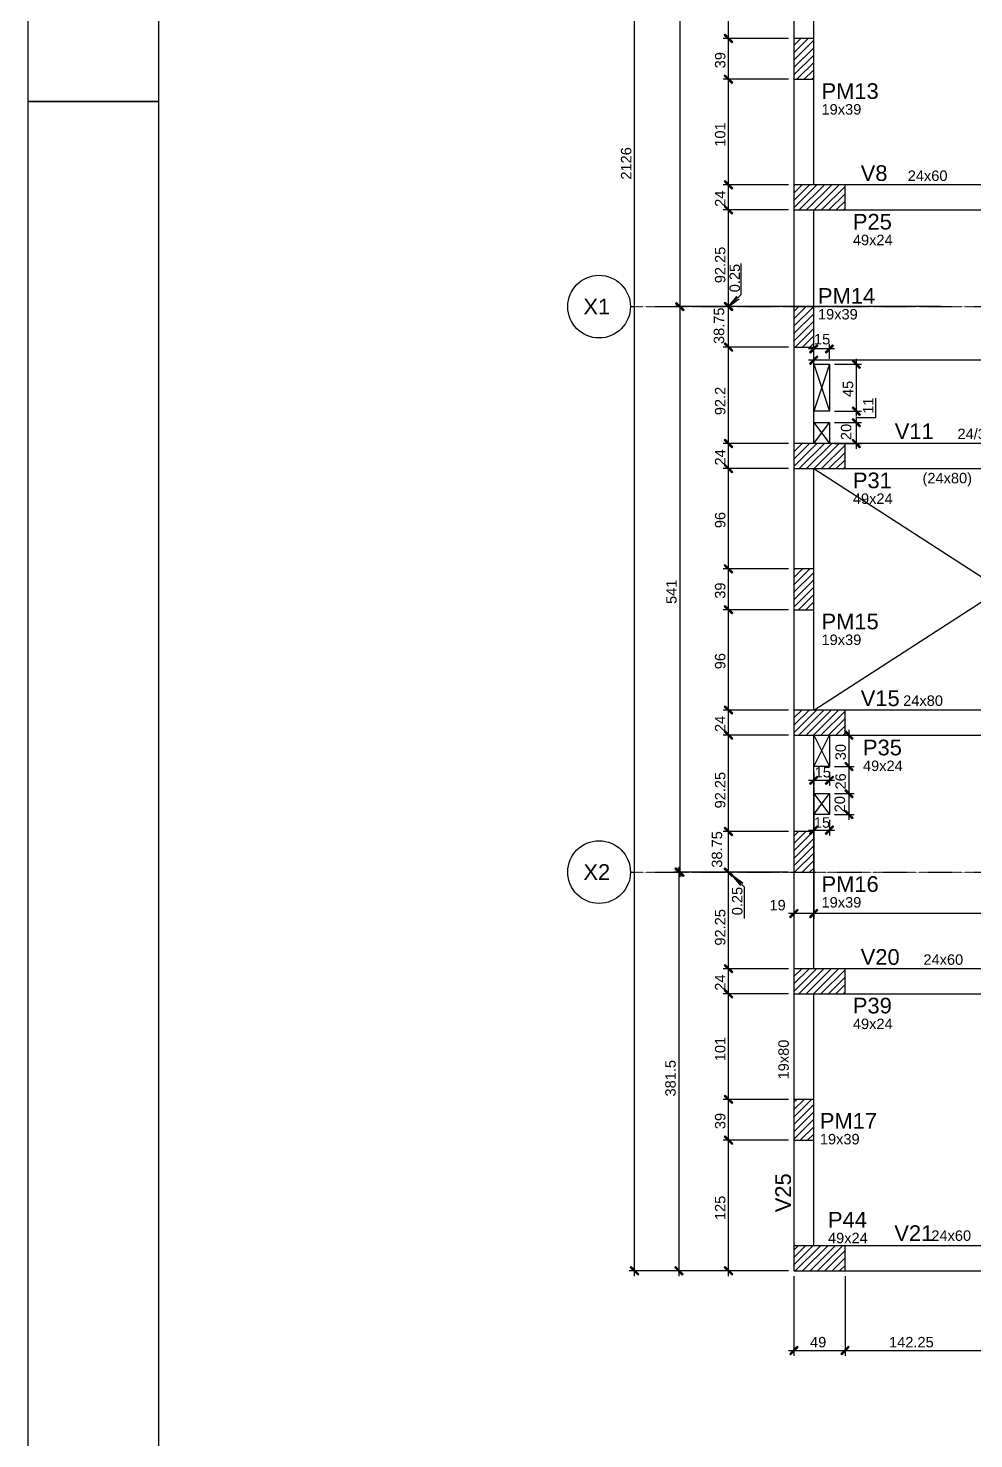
# Model space of a CAD drawing. Extents: x -1789 to 4156, y -3064 to 1391.
# Drawn here: x -1789 to -884, y -1373 to -24 of the extents above; entities that cross this region are included whole.
import ezdxf

# ---------------------------------------------------------------- set-up
doc = ezdxf.new("R2010")
doc.units = 0
doc.linetypes.add('ESTILO_TQS_0004', pattern=[1.09, 0.3, -0.15, 0.02, -0.15, 0.02, -0.15, 0.3])
for name, color, linetype in [('1', 1, 'CONTINUOUS'), ('2', 2, 'CONTINUOUS'), ('3', 3, 'CONTINUOUS'), ('4', 4, 'CONTINUOUS'), ('5', 5, 'CONTINUOUS'), ('7', 7, 'CONTINUOUS')]:
    doc.layers.add(name, color=color, linetype=linetype)
doc.styles.add('TQS_ARIAL', font='arial.ttf')

msp = doc.modelspace()

# ---------------------------------------------------------------- linework, layer by layer
at = {"layer": '1', "linetype": 'Continuous'}
for p, q in [((-1208.4617, -1217.7196), (-1208.4617, 918.2804)), ((-1165.12285, 918.2804), (-1165.12285, -295.2196)), ((-1118.50245, -38.7196), (-1118.50245, 72.2804)), ((-1060.9964, -33.7196), (-1123.50245, -33.7196)), ((-1060.9964, -33.7196), (-1123.50245, -33.7196)), ((-1118.50245, -77.7196), (-1118.50245, -28.7196)), ((-1046.4964, -53.2196), (-1046.4964, -53.2196)), ((-1060.9964, -72.7196), (-1123.50245, -72.7196)), ((-1060.9964, -72.7196), (-1123.50245, -72.7196)), ((-1118.50245, -178.7196), (-1118.50245, -67.7196)), ((-1060.9964, -173.7196), (-1123.50245, -173.7196)), ((-1060.9964, -173.7196), (-1123.50245, -173.7196)), ((-1118.50245, -202.7196), (-1118.50245, -168.7196)), ((-1031.4964, -185.7196), (-1031.4964, -185.7196)), ((-1060.9964, -197.7196), (-1123.50245, -197.7196)), ((-1060.9964, -197.7196), (-1123.50245, -197.7196)), ((-1118.50245, -294.9696), (-1118.50245, -192.7196)), ((-1060.9964, -290.2196), (-1170.12285, -290.2196)), ((-1123.50245, -290.2196), (-1170.12285, -290.2196)), ((-1165.12285, -285.2196), (-1165.12285, -836.2196)), ((-914.9645, -289.9696), (-1123.50245, -289.9696)), ((-1060.9964, -290.2196), (-1123.50245, -290.2196)), ((-1118.50245, -295.2196), (-1118.50245, -284.9696)), ((-1118.50245, -333.9696), (-1118.50245, -285.2196)), ((-1046.4964, -309.4696), (-1046.4964, -309.4696)), ((-1060.9964, -328.9696), (-1123.50245, -328.9696)), ((-1060.9964, -328.9696), (-1123.50245, -328.9696)), ((-1118.50245, -426.2196), (-1118.50245, -323.9696)), ((-1016.9964, -330.73695), (-1041.99515, -330.73695)), ((-1036.9964, -340.2197), (-1036.9964, -336.4565)), ((-1036.99515, -340.2235), (-1036.99515, -325.73695)), ((-1021.9964, -340.2197), (-1021.9964, -325.73695)), ((-673.4964, -341.4565), (-1041.9964, -341.4565)), ((-1036.9964, -345.2197), (-1021.9964, -390.2235)), ((-1021.9964, -345.2235), (-1036.9964, -390.2235)), ((-1016.9964, -345.2235), (-991.2046, -345.2235)), ((-996.2046, -340.2235), (-996.2046, -395.2235)), ((-1016.9964, -390.2235), (-991.2046, -390.2235)), ((-1036.9964, -401.2196), (-1021.9964, -421.2196)), ((-1036.9964, -421.2196), (-1021.9964, -401.2196)), ((-1016.9964, -401.2196), (-991.2046, -401.2196)), ((-996.2046, -396.2196), (-996.2046, -426.2196)), ((-1118.50245, -450.2196), (-1118.50245, -416.2196)), ((-1060.9964, -421.2196), (-1123.50245, -421.2196)), ((-1060.9964, -421.2196), (-1123.50245, -421.2196)), ((-1016.9964, -421.2196), (-991.2046, -421.2196)), ((-1060.9964, -445.2196), (-1123.50245, -445.2196)), ((-1060.9964, -445.2196), (-1123.50245, -445.2196)), ((-1118.50245, -546.2196), (-1118.50245, -440.2196)), ((-1036.9964, -676.2196), (-678.4964, -445.2196)), ((-1036.9964, -445.2196), (-678.4964, -676.2196)), ((-1031.4964, -433.2196), (-1031.4964, -433.2196)), ((-1118.50245, -585.2196), (-1118.50245, -536.2196)), ((-1060.9964, -541.2196), (-1123.50245, -541.2196)), ((-1060.9964, -541.2196), (-1123.50245, -541.2196)), ((-1046.4964, -560.7196), (-1046.4964, -560.7196)), ((-1060.9964, -580.2196), (-1123.50245, -580.2196)), ((-1060.9964, -580.2196), (-1123.50245, -580.2196)), ((-1118.50245, -681.2196), (-1118.50245, -575.2196)), ((-1118.50245, -705.2196), (-1118.50245, -671.2196)), ((-1060.9964, -676.2196), (-1123.50245, -676.2196)), ((-1060.9964, -676.2196), (-1123.50245, -676.2196)), ((-1031.4964, -688.2196), (-1031.4964, -688.2196)), ((-1060.9964, -700.2196), (-1123.50245, -700.2196)), ((-1060.9964, -700.2196), (-1123.50245, -700.2196)), ((-1118.50245, -797.4696), (-1118.50245, -695.2196)), ((-1036.9964, -730.2196), (-1021.9964, -700.2196)), ((-1036.9964, -700.2196), (-1021.9964, -730.2196)), ((-1016.9964, -700.2196), (-998.27135, -700.2196)), ((-1003.27135, -695.2196), (-1003.27135, -735.2196)), ((-1003.27135, -725.2196), (-1003.27135, -761.2148)), ((-1036.9964, -735.2196), (-1036.9964, -748.44765)), ((-1021.9964, -735.2196), (-1021.9964, -748.44765)), ((-1016.9964, -730.2196), (-998.27135, -730.2196)), ((-1016.9964, -730.2196), (-998.27135, -730.2196)), ((-1055.9964, -751.3446), (-1055.9964, -875.8628)), ((-1041.9964, -743.44765), (-1016.9964, -743.44765)), ((-1036.9964, -750.33285), (-1036.9964, -875.8628)), ((-1036.9964, -751.3446), (-1036.9964, -875.8628)), ((-1003.27135, -751.2148), (-1003.27135, -781.2148)), ((-1036.9964, -756.2148), (-1021.9964, -776.2148)), ((-1036.9964, -776.2148), (-1021.9964, -756.2148)), ((-1016.9964, -756.2148), (-998.27135, -756.2148)), ((-1016.9964, -756.2148), (-998.27135, -756.2148)), ((-1036.9964, -781.2148), (-1036.9964, -796.1807)), ((-1021.9964, -781.2148), (-1021.9964, -796.1807)), ((-1016.9964, -776.2148), (-998.27135, -776.2148)), ((-1060.9964, -792.4696), (-1123.50245, -792.4696)), ((-1060.9964, -792.4696), (-1123.50245, -792.4696)), ((-1118.50245, -836.2196), (-1118.50245, -787.4696)), ((-1041.9964, -791.1807), (-1016.9964, -791.1807)), ((-1046.4964, -811.9696), (-1046.4964, -811.9696)), ((-1122.86855, -831.2196), (-1171.04495, -831.2196)), ((-1122.86855, -831.2196), (-1170.12285, -831.2196)), ((-1166.04495, -826.2196), (-1166.04495, -1217.7196)), ((-1060.9964, -831.2196), (-1123.50245, -831.2196)), ((-1085.829, -831.2196), (-1123.50245, -831.2196)), ((-1060.9964, -831.4696), (-1123.50245, -831.4696)), ((-1085.69595, -831.4696), (-1123.50245, -831.4696)), ((-1118.50245, -836.4696), (-1118.50245, -826.2196)), ((-1118.50245, -928.7196), (-1118.50245, -826.4696)), ((-1031.9964, -870.8628), (-1060.9964, -870.8628)), ((-673.4964, -870.8628), (-1041.9964, -870.8628)), ((-1060.9964, -923.7196), (-1123.50245, -923.7196)), ((-1060.9964, -923.7196), (-1123.50245, -923.7196)), ((-1118.50245, -952.7196), (-1118.50245, -918.7196)), ((-1118.50245, -1053.7196), (-1118.50245, -942.7196)), ((-1031.4964, -935.7196), (-1031.4964, -935.7196)), ((-1060.9964, -947.7196), (-1123.50245, -947.7196)), ((-1060.9964, -947.7196), (-1123.50245, -947.7196)), ((-1060.9964, -1048.7196), (-1123.50245, -1048.7196)), ((-1060.9964, -1048.7196), (-1123.50245, -1048.7196)), ((-1118.50245, -1092.7196), (-1118.50245, -1043.7196)), ((-1046.4964, -1068.2196), (-1046.4964, -1068.2196)), ((-1060.9964, -1087.7196), (-1123.50245, -1087.7196)), ((-1060.9964, -1087.7196), (-1123.50245, -1087.7196)), ((-1118.50245, -1217.7196), (-1118.50245, -1082.7196)), ((-1031.4964, -1200.7196), (-1031.4964, -1200.7196)), ((-1060.9964, -1212.7196), (-1213.4617, -1212.7196)), ((-1167.34525, -1212.7196), (-1171.04495, -1212.7196)), ((-1060.9964, -1212.7196), (-1123.50245, -1212.7196)), ((-1055.9964, -1217.7196), (-1055.9964, -1294.0013)), ((-1006.9964, -1217.7196), (-1006.9964, -1294.0013)), ((-1006.9964, -1217.7196), (-1006.9964, -1294.0013)), ((-1060.9964, -1289.0013), (-1001.9964, -1289.0013)), ((-1011.9964, -1289.0013), (-859.7464, -1289.0013))]:
    msp.add_line(p, q, dxfattribs=at)
for points in [[(2306.3209, -3063.9885), (1381.3209, -3063.9885), (1381.3209, -3013.9885), (1381.3209, -3063.9885), (456.3209, -3063.9885), (456.3209, -3013.9885), (456.3209, -3063.9885), (-468.6791, -3063.9885), (-468.6791, -3013.9885), (-468.6791, -3063.9885), (-738.6791, -3063.9885), (-738.6791, -3013.9885), (-738.6791, -3063.9885), (-1788.6791, -3063.9885), (-1788.6791, -1578.9885), (-1663.6791, -1578.9885), (-1788.6791, -1578.9885), (-1788.6791, -93.9885), (-1663.6791, -93.9885), (-1788.6791, -93.9885), (-1788.6791, 1391.0115)], [(-1114.5244, -36.81375), (-1121.6697, -29.66845), (-1122.55355, -30.55235), (-1115.4083, -37.69765), (-1114.5244, -36.81375)], [(-1114.5244, -36.81375), (-1121.6697, -29.66845), (-1122.55355, -30.55235), (-1115.4083, -37.69765), (-1114.5244, -36.81375)], [(-1114.5244, -75.81375), (-1121.6697, -68.66845), (-1122.55355, -69.55235), (-1115.4083, -76.69765), (-1114.5244, -75.81375)], [(-1114.5244, -75.81375), (-1121.6697, -68.66845), (-1122.55355, -69.55235), (-1115.4083, -76.69765), (-1114.5244, -75.81375)], [(-1114.5244, -176.81375), (-1121.6697, -169.66845), (-1122.55355, -170.55235), (-1115.4083, -177.69765), (-1114.5244, -176.81375)], [(-1114.5244, -176.81375), (-1121.6697, -169.66845), (-1122.55355, -170.55235), (-1115.4083, -177.69765), (-1114.5244, -176.81375)], [(-1114.5244, -200.81375), (-1121.6697, -193.66845), (-1122.55355, -194.55235), (-1115.4083, -201.69765), (-1114.5244, -200.81375)], [(-1114.5244, -200.81375), (-1121.6697, -193.66845), (-1122.55355, -194.55235), (-1115.4083, -201.69765), (-1114.5244, -200.81375)], [(-1169.10085, -287.12545), (-1161.9556, -294.27075), (-1161.0717, -293.38685), (-1168.217, -286.24155), (-1169.10085, -287.12545)], [(-1169.10085, -287.12545), (-1161.9556, -294.27075), (-1161.0717, -293.38685), (-1168.217, -286.24155), (-1169.10085, -287.12545)], [(-1114.5244, -293.06375), (-1121.6697, -285.91845), (-1122.55355, -286.80235), (-1115.4083, -293.94765), (-1114.5244, -293.06375)], [(-1114.5244, -293.06375), (-1121.6697, -285.91845), (-1122.55355, -286.80235), (-1115.4083, -293.94765), (-1114.5244, -293.06375)], [(-1114.5244, -293.31375), (-1121.6697, -286.16845), (-1122.55355, -287.05235), (-1115.4083, -294.19765), (-1114.5244, -293.31375)], [(-1114.5244, -293.31375), (-1121.6697, -286.16845), (-1122.55355, -287.05235), (-1115.4083, -294.19765), (-1114.5244, -293.31375)], [(-1114.5244, -332.06375), (-1121.6697, -324.91845), (-1122.55355, -325.80235), (-1115.4083, -332.94765), (-1114.5244, -332.06375)], [(-1114.5244, -332.06375), (-1121.6697, -324.91845), (-1122.55355, -325.80235), (-1115.4083, -332.94765), (-1114.5244, -332.06375)], [(-1033.901, -326.7589), (-1041.04625, -333.9042), (-1040.1624, -334.7881), (-1033.0171, -327.6428), (-1033.901, -326.7589)], [(-1018.90225, -326.7589), (-1026.04755, -333.9042), (-1025.16365, -334.7881), (-1018.01835, -327.6428), (-1018.90225, -326.7589)], [(-1033.90225, -337.4785), (-1041.04755, -344.62375), (-1040.16365, -345.50765), (-1033.01835, -338.3624), (-1033.90225, -337.4785)], [(-1000.1826, -342.12935), (-993.03735, -349.2746), (-992.15345, -348.39075), (-999.2987, -341.24545), (-1000.1826, -342.12935)], [(-996.2046, -396.2965), (-977.41975, -396.2965), (-977.41975, -377.84675)], [(-1000.1826, -387.12935), (-993.03735, -394.2746), (-992.15345, -393.39075), (-999.2987, -386.24545), (-1000.1826, -387.12935)], [(-1000.1826, -398.12545), (-993.03735, -405.27075), (-992.15345, -404.38685), (-999.2987, -397.24155), (-1000.1826, -398.12545)], [(-1114.5244, -424.31375), (-1121.6697, -417.16845), (-1122.55355, -418.05235), (-1115.4083, -425.19765), (-1114.5244, -424.31375)], [(-1114.5244, -424.31375), (-1121.6697, -417.16845), (-1122.55355, -418.05235), (-1115.4083, -425.19765), (-1114.5244, -424.31375)], [(-1000.1826, -418.12545), (-993.03735, -425.27075), (-992.15345, -424.38685), (-999.2987, -417.24155), (-1000.1826, -418.12545)], [(-1114.5244, -448.31375), (-1121.6697, -441.16845), (-1122.55355, -442.05235), (-1115.4083, -449.19765), (-1114.5244, -448.31375)], [(-1114.5244, -448.31375), (-1121.6697, -441.16845), (-1122.55355, -442.05235), (-1115.4083, -449.19765), (-1114.5244, -448.31375)], [(-1114.5244, -544.31375), (-1121.6697, -537.16845), (-1122.55355, -538.05235), (-1115.4083, -545.19765), (-1114.5244, -544.31375)], [(-1114.5244, -544.31375), (-1121.6697, -537.16845), (-1122.55355, -538.05235), (-1115.4083, -545.19765), (-1114.5244, -544.31375)], [(-1114.5244, -583.31375), (-1121.6697, -576.16845), (-1122.55355, -577.05235), (-1115.4083, -584.19765), (-1114.5244, -583.31375)], [(-1114.5244, -583.31375), (-1121.6697, -576.16845), (-1122.55355, -577.05235), (-1115.4083, -584.19765), (-1114.5244, -583.31375)], [(-1114.5244, -679.31375), (-1121.6697, -672.16845), (-1122.55355, -673.05235), (-1115.4083, -680.19765), (-1114.5244, -679.31375)], [(-1114.5244, -679.31375), (-1121.6697, -672.16845), (-1122.55355, -673.05235), (-1115.4083, -680.19765), (-1114.5244, -679.31375)], [(-1114.5244, -703.31375), (-1121.6697, -696.16845), (-1122.55355, -697.05235), (-1115.4083, -704.19765), (-1114.5244, -703.31375)], [(-1114.5244, -703.31375), (-1121.6697, -696.16845), (-1122.55355, -697.05235), (-1115.4083, -704.19765), (-1114.5244, -703.31375)], [(-1007.2494, -697.12545), (-1000.1041, -704.27075), (-999.2202, -703.38685), (-1006.3655, -696.24155), (-1007.2494, -697.12545)], [(-1007.2494, -727.12545), (-1000.1041, -734.27075), (-999.2202, -733.38685), (-1006.3655, -726.24155), (-1007.2494, -727.12545)], [(-1007.2494, -727.12545), (-1000.1041, -734.27075), (-999.2202, -733.38685), (-1006.3655, -726.24155), (-1007.2494, -727.12545)], [(-1040.09055, -747.4257), (-1032.94525, -740.2804), (-1033.82915, -739.39655), (-1040.97445, -746.5418), (-1040.09055, -747.4257)], [(-1025.09055, -747.4257), (-1017.94525, -740.2804), (-1018.82915, -739.39655), (-1025.97445, -746.5418), (-1025.09055, -747.4257)], [(-1007.2494, -753.12065), (-1000.1041, -760.26595), (-999.2202, -759.38205), (-1006.3655, -752.23675), (-1007.2494, -753.12065)], [(-1007.2494, -753.12065), (-1000.1041, -760.26595), (-999.2202, -759.38205), (-1006.3655, -752.23675), (-1007.2494, -753.12065)], [(-1007.2494, -773.12065), (-1000.1041, -780.26595), (-999.2202, -779.38205), (-1006.3655, -772.23675), (-1007.2494, -773.12065)], [(-1114.5244, -795.56375), (-1121.6697, -788.41845), (-1122.55355, -789.30235), (-1115.4083, -796.44765), (-1114.5244, -795.56375)], [(-1114.5244, -795.56375), (-1121.6697, -788.41845), (-1122.55355, -789.30235), (-1115.4083, -796.44765), (-1114.5244, -795.56375)], [(-1040.09055, -795.15875), (-1032.94525, -788.01345), (-1033.82915, -787.1296), (-1040.97445, -794.27485), (-1040.09055, -795.15875)], [(-1025.09055, -795.15875), (-1017.94525, -788.01345), (-1018.82915, -787.1296), (-1025.97445, -794.27485), (-1025.09055, -795.15875)], [(-1170.023, -828.12545), (-1162.8777, -835.27075), (-1161.9938, -834.38685), (-1169.1391, -827.24155), (-1170.023, -828.12545)], [(-1169.10085, -828.12545), (-1161.9556, -835.27075), (-1161.0717, -834.38685), (-1168.217, -827.24155), (-1169.10085, -828.12545)], [(-1114.5244, -834.31375), (-1121.6697, -827.16845), (-1122.55355, -828.05235), (-1115.4083, -835.19765), (-1114.5244, -834.31375)], [(-1114.5244, -834.31375), (-1121.6697, -827.16845), (-1122.55355, -828.05235), (-1115.4083, -835.19765), (-1114.5244, -834.31375)], [(-1114.5244, -834.56375), (-1121.6697, -827.41845), (-1122.55355, -828.30235), (-1115.4083, -835.44765), (-1114.5244, -834.56375)], [(-1114.5244, -834.56375), (-1121.6697, -827.41845), (-1122.55355, -828.30235), (-1115.4083, -835.44765), (-1114.5244, -834.56375)], [(-1052.90225, -866.88475), (-1060.04755, -874.03005), (-1059.16365, -874.9139), (-1052.01835, -867.76865), (-1052.90225, -866.88475)], [(-1033.90225, -866.88475), (-1041.04755, -874.03005), (-1040.16365, -874.9139), (-1033.01835, -867.76865), (-1033.90225, -866.88475)], [(-1033.90225, -866.88475), (-1041.04755, -874.03005), (-1040.16365, -874.9139), (-1033.01835, -867.76865), (-1033.90225, -866.88475)], [(-1114.5244, -926.81375), (-1121.6697, -919.66845), (-1122.55355, -920.55235), (-1115.4083, -927.69765), (-1114.5244, -926.81375)], [(-1114.5244, -926.81375), (-1121.6697, -919.66845), (-1122.55355, -920.55235), (-1115.4083, -927.69765), (-1114.5244, -926.81375)], [(-1114.5244, -950.81375), (-1121.6697, -943.66845), (-1122.55355, -944.55235), (-1115.4083, -951.69765), (-1114.5244, -950.81375)], [(-1114.5244, -950.81375), (-1121.6697, -943.66845), (-1122.55355, -944.55235), (-1115.4083, -951.69765), (-1114.5244, -950.81375)], [(-1114.5244, -1051.81375), (-1121.6697, -1044.66845), (-1122.55355, -1045.55235), (-1115.4083, -1052.69765), (-1114.5244, -1051.81375)], [(-1114.5244, -1051.81375), (-1121.6697, -1044.66845), (-1122.55355, -1045.55235), (-1115.4083, -1052.69765), (-1114.5244, -1051.81375)], [(-1114.5244, -1090.81375), (-1121.6697, -1083.66845), (-1122.55355, -1084.55235), (-1115.4083, -1091.69765), (-1114.5244, -1090.81375)], [(-1114.5244, -1090.81375), (-1121.6697, -1083.66845), (-1122.55355, -1084.55235), (-1115.4083, -1091.69765), (-1114.5244, -1090.81375)], [(-1204.4837, -1215.81375), (-1211.62895, -1208.66845), (-1212.51285, -1209.55235), (-1205.36755, -1216.69765), (-1204.4837, -1215.81375)], [(-1170.023, -1209.62545), (-1162.8777, -1216.77075), (-1161.9938, -1215.88685), (-1169.1391, -1208.74155), (-1170.023, -1209.62545)], [(-1114.5244, -1215.81375), (-1121.6697, -1208.66845), (-1122.55355, -1209.55235), (-1115.4083, -1216.69765), (-1114.5244, -1215.81375)], [(-1059.09055, -1292.97935), (-1051.94525, -1285.83405), (-1052.82915, -1284.9502), (-1059.97445, -1292.09545), (-1059.09055, -1292.97935)], [(-1010.09055, -1292.97935), (-1002.94525, -1285.83405), (-1003.82915, -1284.9502), (-1010.97445, -1292.09545), (-1010.09055, -1292.97935)], [(-1010.09055, -1292.97935), (-1002.94525, -1285.83405), (-1003.82915, -1284.9502), (-1010.97445, -1292.09545), (-1010.09055, -1292.97935)]]:
    msp.add_lwpolyline(points, dxfattribs=at)
for centre in [(-1242.36285, -290.2196), (-1242.36285, -831.2196)]:
    msp.add_circle(centre, 30, dxfattribs=at)
for points in [[(-1114.5244, -36.81375), (-1121.6697, -29.66845), (-1122.55355, -30.55235)], [(-1114.5244, -36.81375), (-1121.6697, -29.66845), (-1122.55355, -30.55235)], [(-1114.5244, -36.81375), (-1122.55355, -30.55235), (-1115.4083, -37.69765)], [(-1114.5244, -36.81375), (-1122.55355, -30.55235), (-1115.4083, -37.69765)], [(-1114.5244, -36.81375), (-1115.4083, -37.69765), (-1114.5244, -36.81375)], [(-1114.5244, -36.81375), (-1115.4083, -37.69765), (-1114.5244, -36.81375)], [(-1114.5244, -75.81375), (-1121.6697, -68.66845), (-1122.55355, -69.55235)], [(-1114.5244, -75.81375), (-1121.6697, -68.66845), (-1122.55355, -69.55235)], [(-1114.5244, -75.81375), (-1122.55355, -69.55235), (-1115.4083, -76.69765)], [(-1114.5244, -75.81375), (-1122.55355, -69.55235), (-1115.4083, -76.69765)], [(-1114.5244, -75.81375), (-1115.4083, -76.69765), (-1114.5244, -75.81375)], [(-1114.5244, -75.81375), (-1115.4083, -76.69765), (-1114.5244, -75.81375)], [(-1114.5244, -176.81375), (-1121.6697, -169.66845), (-1122.55355, -170.55235)], [(-1114.5244, -176.81375), (-1121.6697, -169.66845), (-1122.55355, -170.55235)], [(-1114.5244, -176.81375), (-1122.55355, -170.55235), (-1115.4083, -177.69765)], [(-1114.5244, -176.81375), (-1122.55355, -170.55235), (-1115.4083, -177.69765)], [(-1114.5244, -176.81375), (-1115.4083, -177.69765), (-1114.5244, -176.81375)], [(-1114.5244, -176.81375), (-1115.4083, -177.69765), (-1114.5244, -176.81375)], [(-1114.5244, -200.81375), (-1121.6697, -193.66845), (-1122.55355, -194.55235)], [(-1114.5244, -200.81375), (-1121.6697, -193.66845), (-1122.55355, -194.55235)], [(-1114.5244, -200.81375), (-1122.55355, -194.55235), (-1115.4083, -201.69765)], [(-1114.5244, -200.81375), (-1122.55355, -194.55235), (-1115.4083, -201.69765)], [(-1114.5244, -200.81375), (-1115.4083, -201.69765), (-1114.5244, -200.81375)], [(-1114.5244, -200.81375), (-1115.4083, -201.69765), (-1114.5244, -200.81375)], [(-1169.10085, -287.12545), (-1161.0717, -293.38685), (-1168.217, -286.24155)], [(-1169.10085, -287.12545), (-1168.217, -286.24155), (-1169.10085, -287.12545)], [(-1169.10085, -287.12545), (-1161.0717, -293.38685), (-1168.217, -286.24155)], [(-1169.10085, -287.12545), (-1168.217, -286.24155), (-1169.10085, -287.12545)], [(-1169.10085, -287.12545), (-1161.9556, -294.27075), (-1161.0717, -293.38685)], [(-1169.10085, -287.12545), (-1161.9556, -294.27075), (-1161.0717, -293.38685)], [(-1114.5244, -293.06375), (-1121.6697, -285.91845), (-1122.55355, -286.80235)], [(-1114.5244, -293.06375), (-1121.6697, -285.91845), (-1122.55355, -286.80235)], [(-1114.5244, -293.31375), (-1121.6697, -286.16845), (-1122.55355, -287.05235)], [(-1114.5244, -293.31375), (-1121.6697, -286.16845), (-1122.55355, -287.05235)], [(-1114.5244, -293.06375), (-1122.55355, -286.80235), (-1115.4083, -293.94765)], [(-1114.5244, -293.06375), (-1122.55355, -286.80235), (-1115.4083, -293.94765)], [(-1114.5244, -293.31375), (-1122.55355, -287.05235), (-1115.4083, -294.19765)], [(-1114.5244, -293.31375), (-1122.55355, -287.05235), (-1115.4083, -294.19765)], [(-1114.5244, -293.06375), (-1115.4083, -293.94765), (-1114.5244, -293.06375)], [(-1114.5244, -293.06375), (-1115.4083, -293.94765), (-1114.5244, -293.06375)], [(-1114.5244, -293.31375), (-1115.4083, -294.19765), (-1114.5244, -293.31375)], [(-1114.5244, -293.31375), (-1115.4083, -294.19765), (-1114.5244, -293.31375)], [(-1114.5244, -332.06375), (-1121.6697, -324.91845), (-1122.55355, -325.80235)], [(-1114.5244, -332.06375), (-1121.6697, -324.91845), (-1122.55355, -325.80235)], [(-1114.5244, -332.06375), (-1122.55355, -325.80235), (-1115.4083, -332.94765)], [(-1114.5244, -332.06375), (-1122.55355, -325.80235), (-1115.4083, -332.94765)], [(-1114.5244, -332.06375), (-1115.4083, -332.94765), (-1114.5244, -332.06375)], [(-1114.5244, -332.06375), (-1115.4083, -332.94765), (-1114.5244, -332.06375)], [(-1033.901, -326.7589), (-1041.04625, -333.9042), (-1040.1624, -334.7881)], [(-1033.901, -326.7589), (-1040.1624, -334.7881), (-1033.0171, -327.6428)], [(-1033.901, -326.7589), (-1033.0171, -327.6428), (-1033.901, -326.7589)], [(-1018.90225, -326.7589), (-1026.04755, -333.9042), (-1025.16365, -334.7881)], [(-1018.90225, -326.7589), (-1025.16365, -334.7881), (-1018.01835, -327.6428)], [(-1018.90225, -326.7589), (-1018.01835, -327.6428), (-1018.90225, -326.7589)], [(-1033.90225, -337.4785), (-1041.04755, -344.62375), (-1040.16365, -345.50765)], [(-1033.90225, -337.4785), (-1040.16365, -345.50765), (-1033.01835, -338.3624)], [(-1033.90225, -337.4785), (-1033.01835, -338.3624), (-1033.90225, -337.4785)], [(-1000.1826, -342.12935), (-992.15345, -348.39075), (-999.2987, -341.24545)], [(-1000.1826, -342.12935), (-999.2987, -341.24545), (-1000.1826, -342.12935)], [(-1000.1826, -342.12935), (-993.03735, -349.2746), (-992.15345, -348.39075)], [(-1000.1826, -387.12935), (-992.15345, -393.39075), (-999.2987, -386.24545)], [(-1000.1826, -387.12935), (-999.2987, -386.24545), (-1000.1826, -387.12935)], [(-1000.1826, -387.12935), (-993.03735, -394.2746), (-992.15345, -393.39075)], [(-1000.1826, -398.12545), (-992.15345, -404.38685), (-999.2987, -397.24155)], [(-1000.1826, -398.12545), (-999.2987, -397.24155), (-1000.1826, -398.12545)], [(-1000.1826, -398.12545), (-993.03735, -405.27075), (-992.15345, -404.38685)], [(-1114.5244, -424.31375), (-1121.6697, -417.16845), (-1122.55355, -418.05235)], [(-1114.5244, -424.31375), (-1121.6697, -417.16845), (-1122.55355, -418.05235)], [(-1114.5244, -424.31375), (-1122.55355, -418.05235), (-1115.4083, -425.19765)], [(-1114.5244, -424.31375), (-1122.55355, -418.05235), (-1115.4083, -425.19765)], [(-1000.1826, -418.12545), (-992.15345, -424.38685), (-999.2987, -417.24155)], [(-1000.1826, -418.12545), (-999.2987, -417.24155), (-1000.1826, -418.12545)], [(-1000.1826, -418.12545), (-993.03735, -425.27075), (-992.15345, -424.38685)], [(-1114.5244, -424.31375), (-1115.4083, -425.19765), (-1114.5244, -424.31375)], [(-1114.5244, -424.31375), (-1115.4083, -425.19765), (-1114.5244, -424.31375)], [(-1114.5244, -448.31375), (-1121.6697, -441.16845), (-1122.55355, -442.05235)], [(-1114.5244, -448.31375), (-1121.6697, -441.16845), (-1122.55355, -442.05235)], [(-1114.5244, -448.31375), (-1122.55355, -442.05235), (-1115.4083, -449.19765)], [(-1114.5244, -448.31375), (-1122.55355, -442.05235), (-1115.4083, -449.19765)], [(-1114.5244, -448.31375), (-1115.4083, -449.19765), (-1114.5244, -448.31375)], [(-1114.5244, -448.31375), (-1115.4083, -449.19765), (-1114.5244, -448.31375)], [(-1114.5244, -544.31375), (-1121.6697, -537.16845), (-1122.55355, -538.05235)], [(-1114.5244, -544.31375), (-1121.6697, -537.16845), (-1122.55355, -538.05235)], [(-1114.5244, -544.31375), (-1122.55355, -538.05235), (-1115.4083, -545.19765)], [(-1114.5244, -544.31375), (-1122.55355, -538.05235), (-1115.4083, -545.19765)], [(-1114.5244, -544.31375), (-1115.4083, -545.19765), (-1114.5244, -544.31375)], [(-1114.5244, -544.31375), (-1115.4083, -545.19765), (-1114.5244, -544.31375)], [(-1114.5244, -583.31375), (-1121.6697, -576.16845), (-1122.55355, -577.05235)], [(-1114.5244, -583.31375), (-1121.6697, -576.16845), (-1122.55355, -577.05235)], [(-1114.5244, -583.31375), (-1122.55355, -577.05235), (-1115.4083, -584.19765)], [(-1114.5244, -583.31375), (-1122.55355, -577.05235), (-1115.4083, -584.19765)], [(-1114.5244, -583.31375), (-1115.4083, -584.19765), (-1114.5244, -583.31375)], [(-1114.5244, -583.31375), (-1115.4083, -584.19765), (-1114.5244, -583.31375)], [(-1114.5244, -679.31375), (-1121.6697, -672.16845), (-1122.55355, -673.05235)], [(-1114.5244, -679.31375), (-1121.6697, -672.16845), (-1122.55355, -673.05235)], [(-1114.5244, -679.31375), (-1122.55355, -673.05235), (-1115.4083, -680.19765)], [(-1114.5244, -679.31375), (-1122.55355, -673.05235), (-1115.4083, -680.19765)], [(-1114.5244, -679.31375), (-1115.4083, -680.19765), (-1114.5244, -679.31375)], [(-1114.5244, -679.31375), (-1115.4083, -680.19765), (-1114.5244, -679.31375)], [(-1114.5244, -703.31375), (-1121.6697, -696.16845), (-1122.55355, -697.05235)], [(-1114.5244, -703.31375), (-1121.6697, -696.16845), (-1122.55355, -697.05235)], [(-1114.5244, -703.31375), (-1122.55355, -697.05235), (-1115.4083, -704.19765)], [(-1114.5244, -703.31375), (-1122.55355, -697.05235), (-1115.4083, -704.19765)], [(-1007.2494, -697.12545), (-999.2202, -703.38685), (-1006.3655, -696.24155)], [(-1007.2494, -697.12545), (-1006.3655, -696.24155), (-1007.2494, -697.12545)], [(-1007.2494, -697.12545), (-1000.1041, -704.27075), (-999.2202, -703.38685)], [(-1114.5244, -703.31375), (-1115.4083, -704.19765), (-1114.5244, -703.31375)], [(-1114.5244, -703.31375), (-1115.4083, -704.19765), (-1114.5244, -703.31375)], [(-1007.2494, -727.12545), (-999.2202, -733.38685), (-1006.3655, -726.24155)], [(-1007.2494, -727.12545), (-1006.3655, -726.24155), (-1007.2494, -727.12545)], [(-1007.2494, -727.12545), (-999.2202, -733.38685), (-1006.3655, -726.24155)], [(-1007.2494, -727.12545), (-1006.3655, -726.24155), (-1007.2494, -727.12545)], [(-1007.2494, -727.12545), (-1000.1041, -734.27075), (-999.2202, -733.38685)], [(-1007.2494, -727.12545), (-1000.1041, -734.27075), (-999.2202, -733.38685)], [(-1040.09055, -747.4257), (-1033.82915, -739.39655), (-1040.97445, -746.5418)], [(-1040.09055, -747.4257), (-1032.94525, -740.2804), (-1033.82915, -739.39655)], [(-1025.09055, -747.4257), (-1018.82915, -739.39655), (-1025.97445, -746.5418)], [(-1025.09055, -747.4257), (-1017.94525, -740.2804), (-1018.82915, -739.39655)], [(-1040.09055, -747.4257), (-1040.97445, -746.5418), (-1040.09055, -747.4257)], [(-1025.09055, -747.4257), (-1025.97445, -746.5418), (-1025.09055, -747.4257)], [(-1007.2494, -753.12065), (-999.2202, -759.38205), (-1006.3655, -752.23675)], [(-1007.2494, -753.12065), (-1006.3655, -752.23675), (-1007.2494, -753.12065)], [(-1007.2494, -753.12065), (-999.2202, -759.38205), (-1006.3655, -752.23675)], [(-1007.2494, -753.12065), (-1006.3655, -752.23675), (-1007.2494, -753.12065)], [(-1007.2494, -753.12065), (-1000.1041, -760.26595), (-999.2202, -759.38205)], [(-1007.2494, -753.12065), (-1000.1041, -760.26595), (-999.2202, -759.38205)], [(-1007.2494, -773.12065), (-999.2202, -779.38205), (-1006.3655, -772.23675)], [(-1007.2494, -773.12065), (-1006.3655, -772.23675), (-1007.2494, -773.12065)], [(-1007.2494, -773.12065), (-1000.1041, -780.26595), (-999.2202, -779.38205)], [(-1114.5244, -795.56375), (-1121.6697, -788.41845), (-1122.55355, -789.30235)], [(-1114.5244, -795.56375), (-1121.6697, -788.41845), (-1122.55355, -789.30235)], [(-1114.5244, -795.56375), (-1122.55355, -789.30235), (-1115.4083, -796.44765)], [(-1114.5244, -795.56375), (-1122.55355, -789.30235), (-1115.4083, -796.44765)], [(-1114.5244, -795.56375), (-1115.4083, -796.44765), (-1114.5244, -795.56375)], [(-1114.5244, -795.56375), (-1115.4083, -796.44765), (-1114.5244, -795.56375)], [(-1040.09055, -795.15875), (-1033.82915, -787.1296), (-1040.97445, -794.27485)], [(-1040.09055, -795.15875), (-1040.97445, -794.27485), (-1040.09055, -795.15875)], [(-1040.09055, -795.15875), (-1032.94525, -788.01345), (-1033.82915, -787.1296)], [(-1025.09055, -795.15875), (-1018.82915, -787.1296), (-1025.97445, -794.27485)], [(-1025.09055, -795.15875), (-1025.97445, -794.27485), (-1025.09055, -795.15875)], [(-1025.09055, -795.15875), (-1017.94525, -788.01345), (-1018.82915, -787.1296)], [(-1170.023, -828.12545), (-1161.9938, -834.38685), (-1169.1391, -827.24155)], [(-1170.023, -828.12545), (-1169.1391, -827.24155), (-1170.023, -828.12545)], [(-1170.023, -828.12545), (-1162.8777, -835.27075), (-1161.9938, -834.38685)], [(-1169.10085, -828.12545), (-1161.0717, -834.38685), (-1168.217, -827.24155)], [(-1169.10085, -828.12545), (-1168.217, -827.24155), (-1169.10085, -828.12545)], [(-1169.10085, -828.12545), (-1161.9556, -835.27075), (-1161.0717, -834.38685)], [(-1114.5244, -834.31375), (-1121.6697, -827.16845), (-1122.55355, -828.05235)], [(-1114.5244, -834.31375), (-1121.6697, -827.16845), (-1122.55355, -828.05235)], [(-1114.5244, -834.56375), (-1121.6697, -827.41845), (-1122.55355, -828.30235)], [(-1114.5244, -834.56375), (-1121.6697, -827.41845), (-1122.55355, -828.30235)], [(-1114.5244, -834.31375), (-1122.55355, -828.05235), (-1115.4083, -835.19765)], [(-1114.5244, -834.31375), (-1122.55355, -828.05235), (-1115.4083, -835.19765)], [(-1114.5244, -834.56375), (-1122.55355, -828.30235), (-1115.4083, -835.44765)], [(-1114.5244, -834.56375), (-1122.55355, -828.30235), (-1115.4083, -835.44765)], [(-1114.5244, -834.31375), (-1115.4083, -835.19765), (-1114.5244, -834.31375)], [(-1114.5244, -834.31375), (-1115.4083, -835.19765), (-1114.5244, -834.31375)], [(-1114.5244, -834.56375), (-1115.4083, -835.44765), (-1114.5244, -834.56375)], [(-1114.5244, -834.56375), (-1115.4083, -835.44765), (-1114.5244, -834.56375)], [(-1052.90225, -866.88475), (-1060.04755, -874.03005), (-1059.16365, -874.9139)], [(-1052.90225, -866.88475), (-1059.16365, -874.9139), (-1052.01835, -867.76865)], [(-1052.90225, -866.88475), (-1052.01835, -867.76865), (-1052.90225, -866.88475)], [(-1033.90225, -866.88475), (-1041.04755, -874.03005), (-1040.16365, -874.9139)], [(-1033.90225, -866.88475), (-1041.04755, -874.03005), (-1040.16365, -874.9139)], [(-1033.90225, -866.88475), (-1040.16365, -874.9139), (-1033.01835, -867.76865)], [(-1033.90225, -866.88475), (-1040.16365, -874.9139), (-1033.01835, -867.76865)], [(-1033.90225, -866.88475), (-1033.01835, -867.76865), (-1033.90225, -866.88475)], [(-1033.90225, -866.88475), (-1033.01835, -867.76865), (-1033.90225, -866.88475)], [(-1114.5244, -926.81375), (-1121.6697, -919.66845), (-1122.55355, -920.55235)], [(-1114.5244, -926.81375), (-1121.6697, -919.66845), (-1122.55355, -920.55235)], [(-1114.5244, -926.81375), (-1122.55355, -920.55235), (-1115.4083, -927.69765)], [(-1114.5244, -926.81375), (-1122.55355, -920.55235), (-1115.4083, -927.69765)], [(-1114.5244, -926.81375), (-1115.4083, -927.69765), (-1114.5244, -926.81375)], [(-1114.5244, -926.81375), (-1115.4083, -927.69765), (-1114.5244, -926.81375)], [(-1114.5244, -950.81375), (-1121.6697, -943.66845), (-1122.55355, -944.55235)], [(-1114.5244, -950.81375), (-1121.6697, -943.66845), (-1122.55355, -944.55235)], [(-1114.5244, -950.81375), (-1122.55355, -944.55235), (-1115.4083, -951.69765)], [(-1114.5244, -950.81375), (-1122.55355, -944.55235), (-1115.4083, -951.69765)], [(-1114.5244, -950.81375), (-1115.4083, -951.69765), (-1114.5244, -950.81375)], [(-1114.5244, -950.81375), (-1115.4083, -951.69765), (-1114.5244, -950.81375)], [(-1114.5244, -1051.81375), (-1121.6697, -1044.66845), (-1122.55355, -1045.55235)], [(-1114.5244, -1051.81375), (-1121.6697, -1044.66845), (-1122.55355, -1045.55235)], [(-1114.5244, -1051.81375), (-1122.55355, -1045.55235), (-1115.4083, -1052.69765)], [(-1114.5244, -1051.81375), (-1122.55355, -1045.55235), (-1115.4083, -1052.69765)], [(-1114.5244, -1051.81375), (-1115.4083, -1052.69765), (-1114.5244, -1051.81375)], [(-1114.5244, -1051.81375), (-1115.4083, -1052.69765), (-1114.5244, -1051.81375)], [(-1114.5244, -1090.81375), (-1121.6697, -1083.66845), (-1122.55355, -1084.55235)], [(-1114.5244, -1090.81375), (-1121.6697, -1083.66845), (-1122.55355, -1084.55235)], [(-1114.5244, -1090.81375), (-1122.55355, -1084.55235), (-1115.4083, -1091.69765)], [(-1114.5244, -1090.81375), (-1122.55355, -1084.55235), (-1115.4083, -1091.69765)], [(-1114.5244, -1090.81375), (-1115.4083, -1091.69765), (-1114.5244, -1090.81375)], [(-1114.5244, -1090.81375), (-1115.4083, -1091.69765), (-1114.5244, -1090.81375)], [(-1204.4837, -1215.81375), (-1211.62895, -1208.66845), (-1212.51285, -1209.55235)], [(-1204.4837, -1215.81375), (-1212.51285, -1209.55235), (-1205.36755, -1216.69765)], [(-1170.023, -1209.62545), (-1161.9938, -1215.88685), (-1169.1391, -1208.74155)], [(-1170.023, -1209.62545), (-1169.1391, -1208.74155), (-1170.023, -1209.62545)], [(-1170.023, -1209.62545), (-1162.8777, -1216.77075), (-1161.9938, -1215.88685)], [(-1114.5244, -1215.81375), (-1121.6697, -1208.66845), (-1122.55355, -1209.55235)], [(-1114.5244, -1215.81375), (-1122.55355, -1209.55235), (-1115.4083, -1216.69765)], [(-1204.4837, -1215.81375), (-1205.36755, -1216.69765), (-1204.4837, -1215.81375)], [(-1114.5244, -1215.81375), (-1115.4083, -1216.69765), (-1114.5244, -1215.81375)], [(-1059.09055, -1292.97935), (-1052.82915, -1284.9502), (-1059.97445, -1292.09545)], [(-1059.09055, -1292.97935), (-1059.97445, -1292.09545), (-1059.09055, -1292.97935)], [(-1059.09055, -1292.97935), (-1051.94525, -1285.83405), (-1052.82915, -1284.9502)], [(-1010.09055, -1292.97935), (-1003.82915, -1284.9502), (-1010.97445, -1292.09545)], [(-1010.09055, -1292.97935), (-1003.82915, -1284.9502), (-1010.97445, -1292.09545)], [(-1010.09055, -1292.97935), (-1010.97445, -1292.09545), (-1010.09055, -1292.97935)], [(-1010.09055, -1292.97935), (-1010.97445, -1292.09545), (-1010.09055, -1292.97935)], [(-1010.09055, -1292.97935), (-1002.94525, -1285.83405), (-1003.82915, -1284.9502)], [(-1010.09055, -1292.97935), (-1002.94525, -1285.83405), (-1003.82915, -1284.9502)]]:
    msp.add_solid(points, dxfattribs=at)
at = {"layer": '2', "linetype": 'Continuous'}
for p, q in [((-1055.9964, -47.3547), (-1042.3613, -33.7196)), ((-1055.9964, -40.28365), (-1049.43235, -33.7196)), ((-1055.9964, -33.7196), (-1055.9964, -33.7196)), ((-1055.9964, -33.7196), (-1055.9964, -33.7196)), ((-1055.9964, -54.42575), (-1036.9964, -35.42575)), ((-1055.9964, -61.49685), (-1036.9964, -42.49685)), ((-1055.9964, -68.5679), (-1036.9964, -49.5679)), ((-1053.07705, -72.7196), (-1036.9964, -56.63895)), ((-1046.00595, -72.7196), (-1036.9964, -63.71005)), ((-1055.9964, -72.7196), (-1055.9964, -72.7196)), ((-1055.9964, -72.7196), (-1055.9964, -72.7196)), ((-1038.9349, -72.7196), (-1036.9964, -70.7811)), ((-1055.9964, -195.8471), (-1033.8689, -173.7196)), ((-1055.9964, -188.77605), (-1040.93995, -173.7196)), ((-1055.9964, -181.705), (-1048.011, -173.7196)), ((-1055.9964, -174.6339), (-1055.0821, -173.7196)), ((-1055.9964, -173.7196), (-1055.9964, -173.7196)), ((-1055.9964, -173.7196), (-1055.9964, -173.7196)), ((-1050.7978, -197.7196), (-1026.7978, -173.7196)), ((-1043.72675, -197.7196), (-1019.72675, -173.7196)), ((-1036.6557, -197.7196), (-1012.6557, -173.7196)), ((-1029.5846, -197.7196), (-1006.9964, -175.1314)), ((-1022.51355, -197.7196), (-1006.9964, -182.20245)), ((-1055.9964, -197.7196), (-1055.9964, -197.7196)), ((-1055.9964, -197.7196), (-1055.9964, -197.7196)), ((-1015.44245, -197.7196), (-1006.9964, -189.27355)), ((-1008.3714, -197.7196), (-1006.9964, -196.3446)), ((-1118.50245, -289.9696), (-1118.50245, -289.9696)), ((-1118.50245, -290.2196), (-1118.50245, -290.2196)), ((-1118.50245, -290.2196), (-1118.50245, -290.2196)), ((-1055.9964, -308.9842), (-1036.9964, -289.9696)), ((-1055.9964, -301.91315), (-1044.05285, -289.9696)), ((-1055.9964, -294.84205), (-1051.12395, -289.9696)), ((-1055.9964, -290.2196), (-1055.9964, -290.2196)), ((-1055.9964, -290.2196), (-1055.9964, -290.2196)), ((-909.9645, -289.9696), (-909.9645, -289.9696)), ((-1055.9964, -316.05525), (-1036.9964, -297.05525)), ((-1055.9964, -323.12635), (-1036.9964, -304.12635)), ((-1054.7686, -328.9696), (-1036.9964, -311.1974)), ((-1047.6975, -328.9696), (-1036.9964, -318.2685)), ((-1055.9964, -328.9696), (-1055.9964, -328.9696)), ((-1055.9964, -328.9696), (-1055.9964, -328.9696)), ((-1040.62645, -328.9696), (-1036.9964, -325.33955)), ((-1036.9964, -345.2197), (-1036.9964, -345.2197)), ((-1036.99515, -345.2235), (-1036.99515, -345.2235)), ((-1021.9964, -345.2197), (-1021.9964, -345.2197)), ((-1021.9964, -345.2235), (-1021.9964, -345.2235)), ((-1021.9964, -390.2235), (-1021.9964, -390.2235)), ((-1021.9964, -401.2196), (-1021.9964, -401.2196)), ((-1055.9964, -443.3345), (-1033.8815, -421.2196)), ((-1055.9964, -436.26345), (-1040.95255, -421.2196)), ((-1055.9964, -429.19235), (-1048.02365, -421.2196)), ((-1055.9964, -422.1213), (-1055.0947, -421.2196)), ((-1055.9964, -421.2196), (-1055.9964, -421.2196)), ((-1055.9964, -421.2196), (-1055.9964, -421.2196)), ((-1050.81045, -445.2196), (-1026.81045, -421.2196)), ((-1043.73935, -445.2196), (-1019.73935, -421.2196)), ((-1036.6683, -445.2196), (-1012.6683, -421.2196)), ((-1029.59725, -445.2196), (-1006.9964, -422.61875)), ((-1022.52615, -445.2196), (-1006.9964, -429.68985)), ((-1021.9964, -421.2196), (-1021.9964, -421.2196)), ((-1055.9964, -445.2196), (-1055.9964, -445.2196)), ((-1055.9964, -445.2196), (-1055.9964, -445.2196)), ((-1015.4551, -445.2196), (-1006.9964, -436.7609)), ((-1008.38405, -445.2196), (-1006.9964, -443.83195)), ((-1055.9964, -556.4716), (-1040.7444, -541.2196)), ((-1055.9964, -549.4005), (-1047.8155, -541.2196)), ((-1055.9964, -542.32945), (-1054.88655, -541.2196)), ((-1055.9964, -541.2196), (-1055.9964, -541.2196)), ((-1055.9964, -541.2196), (-1055.9964, -541.2196)), ((-1055.9964, -563.54265), (-1036.9964, -544.54265)), ((-1055.9964, -570.6137), (-1036.9964, -551.6137)), ((-1055.9964, -577.6848), (-1036.9964, -558.6848)), ((-1051.46015, -580.2196), (-1036.9964, -565.75585)), ((-1055.9964, -580.2196), (-1055.9964, -580.2196)), ((-1055.9964, -580.2196), (-1055.9964, -580.2196)), ((-1044.3891, -580.2196), (-1036.9964, -572.8269)), ((-1037.318, -580.2196), (-1036.9964, -579.898)), ((-1055.9964, -697.89295), (-1034.32305, -676.2196)), ((-1055.9964, -690.82185), (-1041.39415, -676.2196)), ((-1055.9964, -683.7508), (-1048.4652, -676.2196)), ((-1055.9964, -676.67975), (-1055.53625, -676.2196)), ((-1055.9964, -676.2196), (-1055.9964, -676.2196)), ((-1055.9964, -676.2196), (-1055.9964, -676.2196)), ((-1051.252, -700.2196), (-1027.252, -676.2196)), ((-1044.18095, -700.2196), (-1020.18095, -676.2196)), ((-1037.10985, -700.2196), (-1013.10985, -676.2196)), ((-1030.0388, -700.2196), (-1006.9964, -677.1772)), ((-1022.96775, -700.2196), (-1006.9964, -684.24825)), ((-1055.9964, -700.2196), (-1055.9964, -700.2196)), ((-1055.9964, -700.2196), (-1055.9964, -700.2196)), ((-1021.9964, -700.2196), (-1021.9964, -700.2196)), ((-1015.89665, -700.2196), (-1006.9964, -691.31935)), ((-1008.8256, -700.2196), (-1006.9964, -698.3904)), ((-1036.9964, -730.2196), (-1036.9964, -730.2196)), ((-1021.9964, -730.2196), (-1021.9964, -730.2196)), ((-1021.9964, -730.2196), (-1021.9964, -730.2196)), ((-1021.9964, -730.2196), (-1021.9964, -730.2196)), ((-1055.9964, -746.3446), (-1055.9964, -746.3446)), ((-1036.9964, -745.33285), (-1036.9964, -745.33285)), ((-1036.9964, -746.3446), (-1036.9964, -746.3446)), ((-1021.9964, -756.2148), (-1021.9964, -756.2148)), ((-1021.9964, -756.2148), (-1021.9964, -756.2148)), ((-1036.9964, -776.2148), (-1036.9964, -776.2148)), ((-1021.9964, -776.2148), (-1021.9964, -776.2148)), ((-1021.9964, -776.2148), (-1021.9964, -776.2148)), ((-1055.9964, -811.03), (-1037.436, -792.4696)), ((-1055.9964, -803.95895), (-1044.50705, -792.4696)), ((-1055.9964, -796.8879), (-1051.5781, -792.4696)), ((-1055.9964, -792.4696), (-1055.9964, -792.4696)), ((-1055.9964, -792.4696), (-1055.9964, -792.4696)), ((-1055.9964, -818.1011), (-1036.9964, -799.1011)), ((-1055.9964, -825.17215), (-1036.9964, -806.17215)), ((-1055.2228, -831.4696), (-1036.9964, -813.2432)), ((-1048.1517, -831.4696), (-1036.9964, -820.3143)), ((-1117.86855, -831.2196), (-1117.86855, -831.2196)), ((-1117.86855, -831.2196), (-1117.86855, -831.2196)), ((-1080.829, -831.2196), (-1080.829, -831.2196)), ((-1080.69595, -831.4696), (-1080.69595, -831.4696)), ((-1055.9964, -831.2196), (-1055.9964, -831.2196)), ((-1055.9964, -831.4696), (-1055.9964, -831.4696)), ((-1041.08065, -831.4696), (-1036.9964, -827.38535)), ((-1055.9964, -945.3803), (-1034.3357, -923.7196)), ((-1055.9964, -938.30925), (-1041.40675, -923.7196)), ((-1055.9964, -931.23815), (-1048.47785, -923.7196)), ((-1055.9964, -924.1671), (-1055.5489, -923.7196)), ((-1055.9964, -923.7196), (-1055.9964, -923.7196)), ((-1055.9964, -923.7196), (-1055.9964, -923.7196)), ((-1051.2646, -947.7196), (-1027.2646, -923.7196)), ((-1044.19355, -947.7196), (-1020.19355, -923.7196)), ((-1037.1225, -947.7196), (-1013.1225, -923.7196)), ((-1030.0514, -947.7196), (-1006.9964, -924.6646)), ((-1022.98035, -947.7196), (-1006.9964, -931.73565)), ((-1015.9093, -947.7196), (-1006.9964, -938.8067)), ((-1055.9964, -947.7196), (-1055.9964, -947.7196)), ((-1055.9964, -947.7196), (-1055.9964, -947.7196)), ((-1008.8382, -947.7196), (-1006.9964, -945.8778)), ((-1055.9964, -1065.58845), (-1039.12755, -1048.7196)), ((-1055.9964, -1058.5174), (-1046.1986, -1048.7196)), ((-1055.9964, -1051.4463), (-1053.26965, -1048.7196)), ((-1055.9964, -1048.7196), (-1055.9964, -1048.7196)), ((-1055.9964, -1048.7196), (-1055.9964, -1048.7196)), ((-1055.9964, -1072.65955), (-1036.9964, -1053.65955)), ((-1055.9964, -1079.7306), (-1036.9964, -1060.7306)), ((-1055.9964, -1086.80165), (-1036.9964, -1067.80165)), ((-1049.84325, -1087.7196), (-1036.9964, -1074.87275)), ((-1055.9964, -1087.7196), (-1055.9964, -1087.7196)), ((-1055.9964, -1087.7196), (-1055.9964, -1087.7196)), ((-1042.7722, -1087.7196), (-1036.9964, -1081.9438)), ((-1055.9964, -1207.0098), (-1037.7062, -1188.7196)), ((-1055.9964, -1199.93875), (-1044.77725, -1188.7196)), ((-1055.9964, -1192.8677), (-1051.8483, -1188.7196)), ((-1054.6351, -1212.7196), (-1030.6351, -1188.7196)), ((-1047.56405, -1212.7196), (-1023.56405, -1188.7196)), ((-1040.493, -1212.7196), (-1016.493, -1188.7196)), ((-1033.4219, -1212.7196), (-1009.4219, -1188.7196)), ((-1026.35085, -1212.7196), (-1006.9964, -1193.36515)), ((-1019.2798, -1212.7196), (-1006.9964, -1200.4362)), ((-1162.34525, -1212.7196), (-1162.34525, -1212.7196)), ((-1055.9964, -1212.7196), (-1055.9964, -1212.7196)), ((-1055.9964, -1212.7196), (-1055.9964, -1212.7196)), ((-1055.9964, -1212.7196), (-1055.9964, -1212.7196)), ((-1012.2087, -1212.7196), (-1006.9964, -1207.5073)), ((-1006.9964, -1212.7196), (-1006.9964, -1212.7196)), ((-1006.9964, -1212.7196), (-1006.9964, -1212.7196))]:
    msp.add_line(p, q, dxfattribs=at)
at = {"layer": '2', "linetype": 'ESTILO_TQS_0004'}
for p, q in [((-1212.36285, -290.2196), (1301.79225, -290.2196)), ((-1212.36285, -831.2196), (1301.79225, -831.2196))]:
    msp.add_line(p, q, dxfattribs=at)
at = {"layer": '2', "linetype": 'Continuous'}
for points in [[(-1106.6695, -248.85505), (-1106.6695, -278.88245), (-1118.50295, -290.12425), (-1110.64175, -280.40565), (-1118.50295, -290.12425), (-1108.39425, -282.7714)], [(-1103.1952, -875.7399), (-1103.1952, -845.71245), (-1115.0287, -834.4707), (-1104.91995, -841.8235), (-1115.0287, -834.4707), (-1107.16745, -844.1893)]]:
    msp.add_lwpolyline(points, dxfattribs=at)
at = {"layer": '3', "linetype": 'Continuous'}
for points in [[(-1055.9964, 67.2804), (-1055.9964, -33.7196)], [(-1036.9964, -33.7196), (-1036.9964, 67.2804)], [(-1055.9964, -72.7196), (-1055.9964, -173.7196)], [(-1036.9964, -173.7196), (-1036.9964, -72.7196)], [(-678.4964, -173.7197), (-1006.9964, -173.7197)], [(-1055.9964, -197.7196), (-1055.9964, -289.9696)], [(-1036.9964, -289.9696), (-1036.9964, -197.7196)], [(-1006.9964, -197.7197), (-678.4964, -197.7197)], [(-1055.9964, -328.9696), (-1055.9964, -421.2196)], [(-1036.9964, -421.2196), (-1036.9964, -328.9696)], [(-1021.9964, -390.2235), (-1036.9964, -390.2235), (-1036.9964, -345.2197), (-1021.9964, -345.2197), (-1021.9964, -390.2235)], [(-1036.9964, -401.2196), (-1021.9964, -401.2196), (-1021.9964, -421.2196), (-1036.9964, -421.2196), (-1036.9964, -401.2196)], [(-842.7464, -421.2196), (-1006.9964, -421.2196)], [(-1055.9964, -445.2196), (-1055.9964, -541.2196)], [(-1036.9964, -541.2196), (-1036.9964, -445.2196)], [(-1006.9964, -445.2196), (-864.7464, -445.2196)], [(-1055.9964, -580.2196), (-1055.9964, -676.2196)], [(-1036.9964, -676.2196), (-1036.9964, -580.2196)], [(-864.7464, -676.2196), (-1006.9964, -676.2196)], [(-1055.9964, -700.2196), (-1055.9964, -792.4696)], [(-1036.9964, -792.4696), (-1036.9964, -700.2196)], [(-1036.9964, -700.2196), (-1021.9964, -700.2196), (-1021.9964, -730.2196), (-1036.9964, -730.2196), (-1036.9964, -700.2196)], [(-1006.9964, -700.2196), (-842.7464, -700.2196)], [(-1036.9964, -756.2148), (-1021.9964, -756.2148), (-1021.9964, -776.2148), (-1036.9964, -776.2148), (-1036.9964, -756.2148)], [(-1055.9964, -831.4696), (-1055.9964, -923.7196)], [(-1036.9964, -923.7196), (-1036.9964, -831.4696)], [(-678.4964, -923.7196), (-1006.9964, -923.7196)], [(-1055.9964, -947.7196), (-1055.9964, -1048.7196)], [(-1036.9964, -1048.7196), (-1036.9964, -947.7196)], [(-1006.9964, -947.7196), (-678.4964, -947.7196)], [(-1055.9964, -1087.7196), (-1055.9964, -1188.7196)], [(-1036.9964, -1188.7196), (-1036.9964, -1087.7196)], [(-842.7464, -1188.7196), (-1006.9964, -1188.7196)], [(-1006.9964, -1212.7196), (-864.7464, -1212.7196)]]:
    msp.add_lwpolyline(points, dxfattribs=at)
at = {"layer": '5', "linetype": 'Continuous'}
for points in [[(-1055.9964, -72.7196), (-1036.9964, -72.7196), (-1036.9964, -33.7196), (-1055.9964, -33.7196), (-1055.9964, -72.7196)], [(-1055.9964, -197.7196), (-1006.9964, -197.7196), (-1006.9964, -173.7196), (-1055.9964, -173.7196), (-1055.9964, -197.7196)], [(-1055.9964, -328.9696), (-1036.9964, -328.9696), (-1036.9964, -289.9696), (-1055.9964, -289.9696), (-1055.9964, -328.9696)], [(-1055.9964, -445.2196), (-1006.9964, -445.2196), (-1006.9964, -421.2196), (-1055.9964, -421.2196), (-1055.9964, -445.2196)], [(-1055.9964, -580.2196), (-1036.9964, -580.2196), (-1036.9964, -541.2196), (-1055.9964, -541.2196), (-1055.9964, -580.2196)], [(-1055.9964, -700.2196), (-1006.9964, -700.2196), (-1006.9964, -676.2196), (-1055.9964, -676.2196), (-1055.9964, -700.2196)], [(-1055.9964, -831.4696), (-1036.9964, -831.4696), (-1036.9964, -792.4696), (-1055.9964, -792.4696), (-1055.9964, -831.4696)], [(-1055.9964, -947.7196), (-1006.9964, -947.7196), (-1006.9964, -923.7196), (-1055.9964, -923.7196), (-1055.9964, -947.7196)], [(-1055.9964, -1087.7196), (-1036.9964, -1087.7196), (-1036.9964, -1048.7196), (-1055.9964, -1048.7196), (-1055.9964, -1087.7196)], [(-1055.9964, -1212.7196), (-1006.9964, -1212.7196), (-1006.9964, -1188.7196), (-1055.9964, -1188.7196), (-1055.9964, -1212.7196)]]:
    msp.add_lwpolyline(points, dxfattribs=at)
at = {"layer": '7', "linetype": 'Continuous'}
msp.add_lwpolyline([(-1663.6791, 1341.0115), (4106.3209, 1341.0115), (4106.3209, -3013.9885), (-1663.6791, -3013.9885), (-1663.6791, 1341.0115)], dxfattribs=at)

# ---------------------------------------------------------------- texts
at = {"layer": '2', "linetype": 'Continuous', "style": 'TQS_ARIAL'}
for s, p in [('39', (-1121.50245, -62.2196)), ('101', (-1121.50245, -137.2196)), ('2126', (-1211.4617, -168.7196)), ('24', (-1121.50245, -194.7196)), ('92.25', (-1121.50245, -267.8446)), ('0.25', (-1107.5662, -276.5028)), ('38.75', (-1122.63985, -326.01395)), ('45', (-999.2046, -376.7235)), ('92.2', (-1121.50245, -394.0946)), ('11', (-979.7733, -392.6972)), ('20', (-1000.98545, -417.9018)), ('24', (-1121.50245, -442.2196)), ('96', (-1121.50245, -502.2196)), ('541', (-1168.12285, -574.7196)), ('39', (-1121.50245, -569.7196)), ('96', (-1121.50245, -637.2196)), ('24', (-1121.50245, -697.2196)), ('30', (-1006.27135, -724.2196)), ('92.25', (-1121.50245, -770.3446)), ('26', (-1006.27135, -752.2172)), ('20', (-1007.014, -774.0661)), ('38.75', (-1124.5961, -827.05425)), ('0.25', (-1105.1769, -872.5552)), ('92.25', (-1121.50245, -901.5946)), ('24', (-1121.50245, -944.7196)), ('101', (-1121.50245, -1012.2196)), ('19x80', (-1060.84285, -1029.61905)), ('381.5', (-1169.04495, -1045.9696)), ('39', (-1121.50245, -1077.2196)), ('125', (-1121.50245, -1164.2196))]:
    msp.add_text(s, height=10, rotation=90, dxfattribs=at).set_placement(p)
for s, p in [('19x39', (-1029.4964, -106.4696)), ('24x60', (-946.9964, -169.9697)), ('49x24', (-999.4964, -231.4696)), ('19x39', (-1032.9108, -302.4962)), ('15', (-1036.7102, -326.3737)), ('24/39x80', (-899.41735, -417.00085)), ('(24x80)', (-932.8676, -459.28795)), ('49x24', (-999.4964, -478.9696)), ('19x39', (-1029.4964, -613.9696)), ('24x80', (-951.3607, -672.21455)), ('49x24', (-989.8493, -734.56025)), ('15', (-1036.03705, -740.7132)), ('15', (-1036.83785, -788.8395)), ('19', (-1079.32975, -867.8628)), ('19x39', (-1029.4964, -865.2196)), ('24x60', (-931.9964, -919.9696)), ('49x24', (-999.4964, -981.4696)), ('19x39', (-1031.1018, -1091.76935)), ('24x60', (-924.43875, -1184.08305)), ('49x24', (-1023.3231, -1186.3444)), ('49', (-1040.4964, -1286.0013)), ('142.25', (-964.8714, -1286.0013))]:
    msp.add_text(s, height=10, dxfattribs=at).set_placement(p)
at = {"layer": '4', "linetype": 'Continuous', "style": 'TQS_ARIAL'}
for s, p in [('PM13', (-1029.4964, -91.4696)), ('V8', (-991.9964, -169.9697)), ('P25', (-999.4964, -216.4696)), ('X1', (-1257.36285, -297.7196)), ('PM14', (-1032.9108, -287.4962)), ('V11', (-959.41735, -417.00085)), ('P31', (-999.4964, -463.9696)), ('PM15', (-1029.4964, -598.9696)), ('V15', (-991.9964, -672.4696)), ('P35', (-989.8493, -719.56025)), ('X2', (-1257.36285, -838.7196)), ('PM16', (-1029.4964, -850.2196)), ('V20', (-991.9964, -919.9696)), ('P39', (-999.4964, -966.4696)), ('PM17', (-1031.1018, -1076.76935)), ('P44', (-1023.3231, -1171.3444)), ('V21', (-959.82195, -1184.21845))]:
    msp.add_text(s, height=15, dxfattribs=at).set_placement(p)
msp.add_text('V25', height=15, rotation=90, dxfattribs=at).set_placement((-1058.7751, -1156.72225))

doc.saveas('drawing.dxf')
